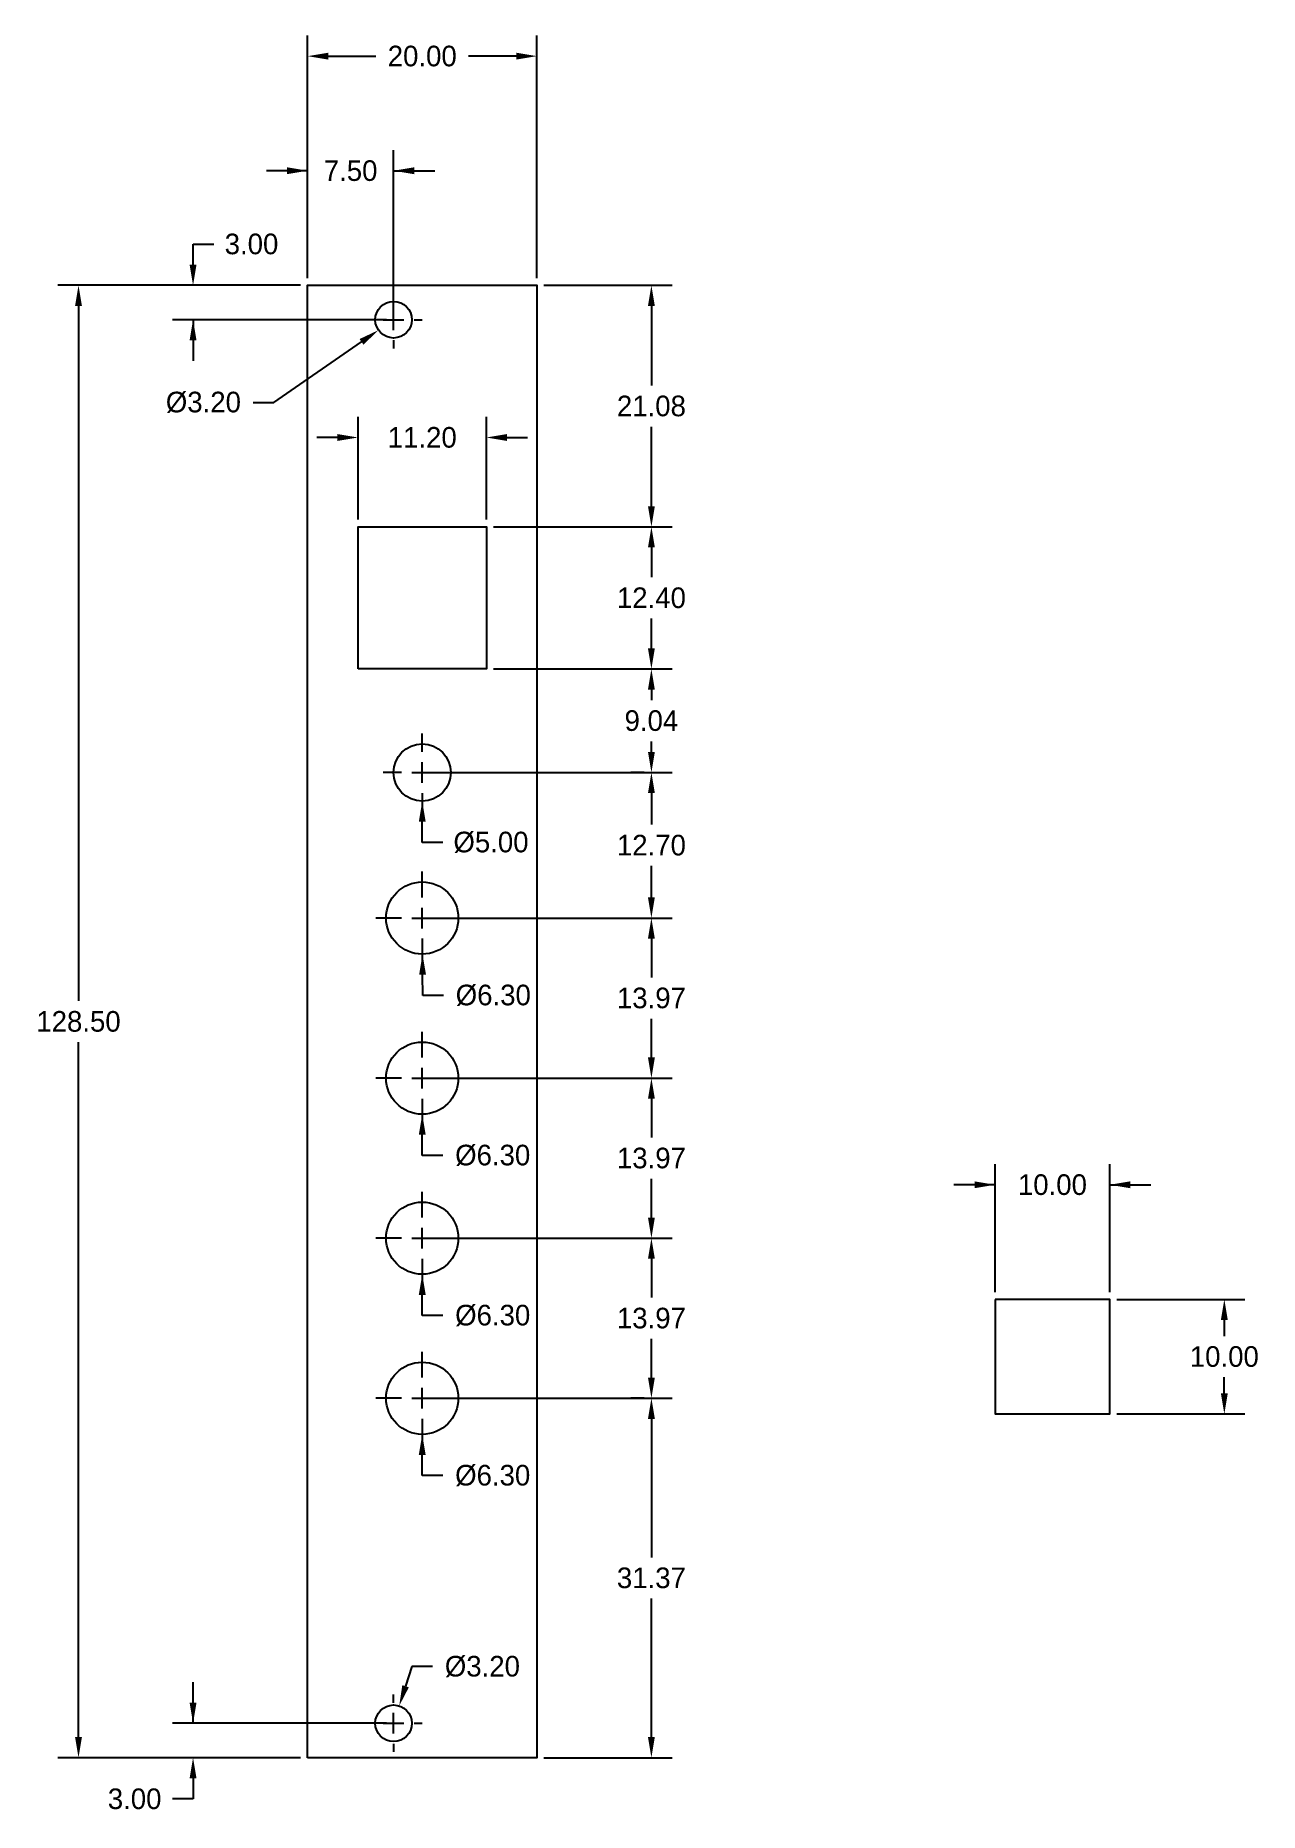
# Model space of a CAD drawing. Header units: millimetres. Extents: x -24 to 83, y -5 to 150.
import ezdxf

# ---------------------------------------------------------------- set-up
doc = ezdxf.new("R2010")
doc.units = ezdxf.units.MM
doc.header["$MEASUREMENT"] = 0
for name, color, linetype in [('Dimensions', 1, 'Continuous'), ('Panel', 7, 'Continuous'), ('ScaleHelp', 3, 'Continuous')]:
    doc.layers.add(name, color=color, linetype=linetype)
doc.dimstyles.get("Standard").update_dxf_attribs({"dimscale": 10, "dimtxt": 0.18, "dimasz": 0.18, "dimexe": 0.18, "dimexo": 0.0625, "dimgap": 0.09, "dimtad": 0, "dimtih": 1, "dimtoh": 1, "dimzin": 0, "dimdsep": 46, "dimtxsty": 'Standard', "dimcen": -0.09, "dimadec": 0, "dimazin": 0, "dimtfac": 1, "dimtdec": 4, "dimtofl": 0, "dimtmove": 0, "dimatfit": 3, "dimfxl": 1, "dimtolj": 1, "dimtzin": 0, "dimarcsym": 0})

# ---------------------------------------------------------------- blocks, each defined once
blk = doc.blocks.new('*D116')
at = {"layer": 'Defpoints', "color": 0}
for p in [(70, 50), (60, 40), (70, 40)]:
    blk.add_point(p, dxfattribs=at)
at = {"layer": 'ScaleHelp', "color": 0, "lineweight": -2}
for p, q in [((60, 40.625), (60, 51.8)), ((70, 40.625), (70, 51.8)), ((60, 50), (56.4, 50)), ((70, 50), (73.6, 50))]:
    blk.add_line(p, q, dxfattribs=at)
at = {"layer": 'ScaleHelp', "color": 0}
for points in [[(58.2, 49.7), (58.2, 50.3), (60, 50)], [(71.8, 50.3), (71.8, 49.7), (70, 50)]]:
    blk.add_solid(points, dxfattribs=at)
at = {"layer": 'ScaleHelp', "color": 0, "insert": (65, 50), "char_height": 1.8, "attachment_point": 5}
blk.add_mtext('\\A1;10.00', dxfattribs=at)
blk = doc.blocks.new('*D117')
at = {"layer": 'Defpoints', "color": 0}
for p in [(70, 40), (70, 30), (80, 30)]:
    blk.add_point(p, dxfattribs=at)
at = {"layer": 'ScaleHelp', "color": 0, "lineweight": -2}
for p, q in [((70.625, 40), (81.8, 40)), ((80, 38.2), (80, 36.8)), ((80, 31.8), (80, 33.2)), ((70.625, 30), (81.8, 30))]:
    blk.add_line(p, q, dxfattribs=at)
at = {"layer": 'ScaleHelp', "color": 0}
for points in [[(80.3, 38.2), (79.7, 38.2), (80, 40)], [(79.7, 31.8), (80.3, 31.8), (80, 30)]]:
    blk.add_solid(points, dxfattribs=at)
at = {"layer": 'ScaleHelp', "color": 0, "insert": (80, 35), "char_height": 1.8, "attachment_point": 5}
blk.add_mtext('\\A1;10.00', dxfattribs=at)
blk = doc.blocks.new('*D141')
at = {"layer": 'Defpoints', "color": 0}
for p in [(0, 138.5), (0, 128.5), (7.5, 125.5)]:
    blk.add_point(p, dxfattribs=at)
at = {"layer": 'Dimensions', "color": 0, "lineweight": -2}
for p, q in [((0, 129.125), (0, 140.3)), ((7.5, 126.125), (7.5, 140.3)), ((0, 138.5), (-3.6, 138.5)), ((7.5, 138.5), (11.1, 138.5))]:
    blk.add_line(p, q, dxfattribs=at)
at = {"layer": 'Dimensions', "color": 0}
for points in [[(-1.8, 138.2), (-1.8, 138.8), (0, 138.5)], [(9.3, 138.8), (9.3, 138.2), (7.5, 138.5)]]:
    blk.add_solid(points, dxfattribs=at)
at = {"layer": 'Dimensions', "color": 0, "insert": (3.75, 138.5), "char_height": 1.8, "attachment_point": 5}
blk.add_mtext('\\A1;7.50', dxfattribs=at)
blk = doc.blocks.new('*D142')
at = {"layer": 'Defpoints', "color": 0}
for p in [(0, 148.5), (0, 138.5), (20, 128.5)]:
    blk.add_point(p, dxfattribs=at)
at = {"layer": 'Dimensions', "color": 0, "lineweight": -2}
for p, q in [((0, 139.125), (0, 150.3)), ((20, 129.125), (20, 150.3)), ((1.8, 148.5), (5.95, 148.5)), ((18.2, 148.5), (14.05, 148.5))]:
    blk.add_line(p, q, dxfattribs=at)
at = {"layer": 'Dimensions', "color": 0}
for points in [[(1.8, 148.8), (1.8, 148.2), (0, 148.5)], [(18.2, 148.2), (18.2, 148.8), (20, 148.5)]]:
    blk.add_solid(points, dxfattribs=at)
at = {"layer": 'Dimensions', "color": 0, "insert": (10, 148.5), "char_height": 1.8, "attachment_point": 5}
blk.add_mtext('\\A1;20.00', dxfattribs=at)
blk = doc.blocks.new('*D143')
at = {"layer": 'Defpoints', "color": 0}
for p in [(-10, 128.5), (0, 128.5), (7.5, 125.5)]:
    blk.add_point(p, dxfattribs=at)
at = {"layer": 'Dimensions', "color": 0, "lineweight": -2}
for p, q in [((-10, 132.1), (-8.2, 132.1)), ((-10, 130.3), (-10, 132.1)), ((-0.625, 128.5), (-11.8, 128.5)), ((6.875, 125.5), (-11.8, 125.5)), ((-10, 125.5), (-10, 121.9))]:
    blk.add_line(p, q, dxfattribs=at)
at = {"layer": 'Dimensions', "color": 0}
for points in [[(-10.3, 130.3), (-9.7, 130.3), (-10, 128.5)], [(-9.7, 123.7), (-10.3, 123.7), (-10, 125.5)]]:
    blk.add_solid(points, dxfattribs=at)
at = {"layer": 'Dimensions', "color": 0, "insert": (-4.9, 132.1), "char_height": 1.8, "attachment_point": 5}
blk.add_mtext('\\A1;3.00', dxfattribs=at)
blk = doc.blocks.new('*D144')
at = {"layer": 'Defpoints', "color": 0}
for p in [(0, 128.5), (-20, 0), (0, 0)]:
    blk.add_point(p, dxfattribs=at)
at = {"layer": 'Dimensions', "color": 0, "lineweight": -2}
for p, q in [((-0.625, 128.5), (-21.8, 128.5)), ((-20, 126.7), (-20, 66.05)), ((-20, 1.8), (-20, 62.45)), ((-0.625, 0), (-21.8, 0))]:
    blk.add_line(p, q, dxfattribs=at)
at = {"layer": 'Dimensions', "color": 0}
for points in [[(-19.7, 126.7), (-20.3, 126.7), (-20, 128.5)], [(-20.3, 1.8), (-19.7, 1.8), (-20, 0)]]:
    blk.add_solid(points, dxfattribs=at)
at = {"layer": 'Dimensions', "color": 0, "insert": (-20, 64.25), "char_height": 1.8, "attachment_point": 5}
blk.add_mtext('\\A1;128.50', dxfattribs=at)
blk = doc.blocks.new('*D145')
at = {"layer": 'Defpoints', "color": 0}
for p in [(7.5, 3), (-10, 0), (0, 0)]:
    blk.add_point(p, dxfattribs=at)
at = {"layer": 'Dimensions', "color": 0, "lineweight": -2}
for p, q in [((-10, 3), (-10, 6.6)), ((6.875, 3), (-11.8, 3)), ((-0.625, 0), (-11.8, 0)), ((-10, -1.8), (-10, -3.6)), ((-10, -3.6), (-11.8, -3.6))]:
    blk.add_line(p, q, dxfattribs=at)
at = {"layer": 'Dimensions', "color": 0}
for points in [[(-10.3, 4.8), (-9.7, 4.8), (-10, 3)], [(-9.7, -1.8), (-10.3, -1.8), (-10, 0)]]:
    blk.add_solid(points, dxfattribs=at)
at = {"layer": 'Dimensions', "color": 0, "insert": (-15.1, -3.6), "char_height": 1.8, "attachment_point": 5}
blk.add_mtext('\\A1;3.00', dxfattribs=at)
blk = doc.blocks.new('*D172')
at = {"layer": 'Defpoints', "color": 0}
for p in [(10, 31.37), (20, 0), (30, 0)]:
    blk.add_point(p, dxfattribs=at)
at = {"layer": 'Dimensions', "color": 0, "lineweight": -2}
for p, q in [((10.625, 31.37), (31.8, 31.37)), ((30, 29.57), (30, 17.485)), ((30, 1.8), (30, 13.885)), ((20.625, 0), (31.8, 0))]:
    blk.add_line(p, q, dxfattribs=at)
at = {"layer": 'Dimensions', "color": 0}
for points in [[(30.3, 29.57), (29.7, 29.57), (30, 31.37)], [(29.7, 1.8), (30.3, 1.8), (30, 0)]]:
    blk.add_solid(points, dxfattribs=at)
at = {"layer": 'Dimensions', "color": 0, "insert": (30, 15.685), "char_height": 1.8, "attachment_point": 5}
blk.add_mtext('\\A1;31.37', dxfattribs=at)
blk = doc.blocks.new('*D173')
at = {"layer": 'Defpoints', "color": 0}
for p in [(10, 45.34), (30, 45.34), (30, 31.37)]:
    blk.add_point(p, dxfattribs=at)
at = {"layer": 'Dimensions', "color": 0, "lineweight": -2}
for p, q in [((10.625, 45.34), (31.8, 45.34)), ((30, 43.54), (30, 40.155)), ((30, 33.17), (30, 36.555)), ((29.375, 31.37), (28.2, 31.37))]:
    blk.add_line(p, q, dxfattribs=at)
at = {"layer": 'Dimensions', "color": 0}
for points in [[(30.3, 43.54), (29.7, 43.54), (30, 45.34)], [(29.7, 33.17), (30.3, 33.17), (30, 31.37)]]:
    blk.add_solid(points, dxfattribs=at)
at = {"layer": 'Dimensions', "color": 0, "insert": (30, 38.355), "char_height": 1.8, "attachment_point": 5}
blk.add_mtext('\\A1;13.97', dxfattribs=at)
blk = doc.blocks.new('*D174')
at = {"layer": 'Defpoints', "color": 0}
for p in [(10, 59.31), (10.625, 45.34), (30, 45.34)]:
    blk.add_point(p, dxfattribs=at)
at = {"layer": 'Dimensions', "color": 0, "lineweight": -2}
for p, q in [((10.625, 59.31), (31.8, 59.31)), ((30, 57.51), (30, 54.125)), ((30, 47.14), (30, 50.525)), ((11.25, 45.34), (31.8, 45.34))]:
    blk.add_line(p, q, dxfattribs=at)
at = {"layer": 'Dimensions', "color": 0}
for points in [[(30.3, 57.51), (29.7, 57.51), (30, 59.31)], [(29.7, 47.14), (30.3, 47.14), (30, 45.34)]]:
    blk.add_solid(points, dxfattribs=at)
at = {"layer": 'Dimensions', "color": 0, "insert": (30, 52.325), "char_height": 1.8, "attachment_point": 5}
blk.add_mtext('\\A1;13.97', dxfattribs=at)
blk = doc.blocks.new('*D175')
at = {"layer": 'Defpoints', "color": 0}
for p in [(10, 73.28), (10, 59.31), (30, 59.31)]:
    blk.add_point(p, dxfattribs=at)
at = {"layer": 'Dimensions', "color": 0, "lineweight": -2}
for p, q in [((10.625, 73.28), (31.8, 73.28)), ((30, 71.48), (30, 68.095)), ((30, 61.11), (30, 64.495)), ((10.625, 59.31), (31.8, 59.31))]:
    blk.add_line(p, q, dxfattribs=at)
at = {"layer": 'Dimensions', "color": 0}
for points in [[(30.3, 71.48), (29.7, 71.48), (30, 73.28)], [(29.7, 61.11), (30.3, 61.11), (30, 59.31)]]:
    blk.add_solid(points, dxfattribs=at)
at = {"layer": 'Dimensions', "color": 0, "insert": (30, 66.295), "char_height": 1.8, "attachment_point": 5}
blk.add_mtext('\\A1;13.97', dxfattribs=at)
blk = doc.blocks.new('*D176')
at = {"layer": 'Defpoints', "color": 0}
for p in [(10, 85.98), (10, 73.28), (30, 73.28)]:
    blk.add_point(p, dxfattribs=at)
at = {"layer": 'Dimensions', "color": 0, "lineweight": -2}
for p, q in [((10.625, 85.98), (31.8, 85.98)), ((30, 84.18), (30, 81.43)), ((30, 75.08), (30, 77.83)), ((10.625, 73.28), (31.8, 73.28))]:
    blk.add_line(p, q, dxfattribs=at)
at = {"layer": 'Dimensions', "color": 0}
for points in [[(30.3, 84.18), (29.7, 84.18), (30, 85.98)], [(29.7, 75.08), (30.3, 75.08), (30, 73.28)]]:
    blk.add_solid(points, dxfattribs=at)
at = {"layer": 'Dimensions', "color": 0, "insert": (30, 79.63), "char_height": 1.8, "attachment_point": 5}
blk.add_mtext('\\A1;12.70', dxfattribs=at)
blk = doc.blocks.new('*D180')
at = {"layer": 'Defpoints', "color": 0}
for p in [(10, 88.48), (10, 83.48)]:
    blk.add_point(p, dxfattribs=at)
at = {"layer": 'Dimensions', "color": 0, "lineweight": -2}
for p, q in [((10, 87.78), (10, 89.38)), ((10, 85.08), (10, 86.88)), ((8.2, 85.98), (6.6, 85.98)), ((9.1, 85.98), (10.9, 85.98)), ((11.8, 85.98), (13.4, 85.98)), ((10, 84.18), (10, 82.58)), ((10, 79.88), (10, 81.68)), ((11.8, 79.88), (10, 79.88))]:
    blk.add_line(p, q, dxfattribs=at)
at = {"layer": 'Dimensions', "color": 0}
blk.add_solid([(10.3, 81.68), (9.7, 81.68), (10, 83.48)], dxfattribs=at)
at = {"layer": 'Dimensions', "color": 0, "insert": (16, 79.88), "char_height": 1.8, "attachment_point": 5}
blk.add_mtext('\\A1;%%c5.00', dxfattribs=at)
blk = doc.blocks.new('*D181')
at = {"layer": 'Defpoints', "color": 0}
for p in [(9.98, 76.43), (10.02, 70.13)]:
    blk.add_point(p, dxfattribs=at)
at = {"layer": 'Dimensions', "color": 0, "lineweight": -2}
for p, q in [((10, 75.08), (10, 77.33)), ((8.2, 73.28), (5.95, 73.28)), ((9.1, 73.28), (10.9, 73.28)), ((10, 72.38), (10, 74.18)), ((11.8, 73.28), (14.05, 73.28)), ((10, 71.48), (10, 69.23)), ((10.05, 66.53), (10.03, 68.33)), ((11.85, 66.53), (10.05, 66.53))]:
    blk.add_line(p, q, dxfattribs=at)
at = {"layer": 'Dimensions', "color": 0}
blk.add_solid([(10.33, 68.33), (9.73, 68.33), (10.02, 70.13)], dxfattribs=at)
at = {"layer": 'Dimensions', "color": 0, "insert": (16.2, 66.53), "char_height": 1.8, "attachment_point": 5}
blk.add_mtext('\\A1;%%c6.30', dxfattribs=at)
blk = doc.blocks.new('*D182')
at = {"layer": 'Defpoints', "color": 0}
for p in [(10, 62.46), (10, 56.16)]:
    blk.add_point(p, dxfattribs=at)
at = {"layer": 'Dimensions', "color": 0, "lineweight": -2}
for p, q in [((10, 61.11), (10, 63.36)), ((8.2, 59.31), (5.95, 59.31)), ((9.1, 59.31), (10.9, 59.31)), ((10, 58.41), (10, 60.21)), ((11.8, 59.31), (14.05, 59.31)), ((10, 57.51), (10, 55.26)), ((10, 52.56), (10, 54.36)), ((11.8, 52.56), (10, 52.56))]:
    blk.add_line(p, q, dxfattribs=at)
at = {"layer": 'Dimensions', "color": 0}
blk.add_solid([(10.3, 54.36), (9.7, 54.36), (10, 56.16)], dxfattribs=at)
at = {"layer": 'Dimensions', "color": 0, "insert": (16.15, 52.56), "char_height": 1.8, "attachment_point": 5}
blk.add_mtext('\\A1;%%c6.30', dxfattribs=at)
blk = doc.blocks.new('*D183')
at = {"layer": 'Defpoints', "color": 0}
for p in [(10, 48.49), (10, 42.19)]:
    blk.add_point(p, dxfattribs=at)
at = {"layer": 'Dimensions', "color": 0, "lineweight": -2}
for p, q in [((10, 47.14), (10, 49.39)), ((8.2, 45.34), (5.95, 45.34)), ((9.1, 45.34), (10.9, 45.34)), ((10, 44.44), (10, 46.24)), ((11.8, 45.34), (14.05, 45.34)), ((10, 43.54), (10, 41.29)), ((10, 38.59), (10, 40.39)), ((11.8, 38.59), (10, 38.59))]:
    blk.add_line(p, q, dxfattribs=at)
at = {"layer": 'Dimensions', "color": 0}
blk.add_solid([(10.3, 40.39), (9.7, 40.39), (10, 42.19)], dxfattribs=at)
at = {"layer": 'Dimensions', "color": 0, "insert": (16.15, 38.59), "char_height": 1.8, "attachment_point": 5}
blk.add_mtext('\\A1;%%c6.30', dxfattribs=at)
blk = doc.blocks.new('*D184')
at = {"layer": 'Defpoints', "color": 0}
for p in [(10, 34.52), (10, 28.22)]:
    blk.add_point(p, dxfattribs=at)
at = {"layer": 'Dimensions', "color": 0, "lineweight": -2}
for p, q in [((10, 33.17), (10, 35.42)), ((8.2, 31.37), (5.95, 31.37)), ((9.1, 31.37), (10.9, 31.37)), ((10, 30.47), (10, 32.27)), ((11.8, 31.37), (14.05, 31.37)), ((10, 29.57), (10, 27.32)), ((10, 24.62), (10, 26.42)), ((11.8, 24.62), (10, 24.62))]:
    blk.add_line(p, q, dxfattribs=at)
at = {"layer": 'Dimensions', "color": 0}
blk.add_solid([(10.3, 26.42), (9.7, 26.42), (10, 28.22)], dxfattribs=at)
at = {"layer": 'Dimensions', "color": 0, "insert": (16.15, 24.62), "char_height": 1.8, "attachment_point": 5}
blk.add_mtext('\\A1;%%c6.30', dxfattribs=at)
blk = doc.blocks.new('*D185')
at = {"layer": 'Defpoints', "color": 0}
for p in [(7.99, 4.52), (7.01, 1.48)]:
    blk.add_point(p, dxfattribs=at)
at = {"layer": 'Dimensions', "color": 0, "lineweight": -2}
for p, q in [((9.1, 7.95), (8.55, 6.23)), ((10.9, 7.95), (9.1, 7.95)), ((7.5, 4.8), (7.5, 5.5)), ((7.5, 2.1), (7.5, 3.9)), ((5.7, 3), (5, 3)), ((6.6, 3), (8.4, 3)), ((9.3, 3), (10, 3)), ((7.5, 1.2), (7.5, 0.5))]:
    blk.add_line(p, q, dxfattribs=at)
at = {"layer": 'Dimensions', "color": 0}
blk.add_solid([(8.26, 6.33), (8.83, 6.14), (7.99, 4.52)], dxfattribs=at)
at = {"layer": 'Dimensions', "color": 0, "insert": (15.25, 7.95), "char_height": 1.8, "attachment_point": 5}
blk.add_mtext('\\A1;%%c3.20', dxfattribs=at)
blk = doc.blocks.new('*D186')
at = {"layer": 'Defpoints', "color": 0}
for p in [(8.82, 126.41), (6.18, 124.59)]:
    blk.add_point(p, dxfattribs=at)
at = {"layer": 'Dimensions', "color": 0, "lineweight": -2}
for p, q in [((7.5, 127.3), (7.5, 128)), ((7.5, 124.6), (7.5, 126.4)), ((5.7, 125.5), (5, 125.5)), ((6.6, 125.5), (8.4, 125.5)), ((9.3, 125.5), (10, 125.5)), ((-2.95, 118.28), (4.7, 123.57)), ((7.5, 123.7), (7.5, 123)), ((-4.75, 118.28), (-2.95, 118.28))]:
    blk.add_line(p, q, dxfattribs=at)
at = {"layer": 'Dimensions', "color": 0}
blk.add_solid([(4.87, 123.32), (4.53, 123.81), (6.18, 124.59)], dxfattribs=at)
at = {"layer": 'Dimensions', "color": 0, "insert": (-9.1, 118.28), "char_height": 1.8, "attachment_point": 5}
blk.add_mtext('\\A1;%%c3.20', dxfattribs=at)
blk = doc.blocks.new('*D194')
at = {"layer": 'Defpoints', "color": 0}
for p in [(4.4, 115.22), (4.4, 107.42), (15.6, 107.42)]:
    blk.add_point(p, dxfattribs=at)
at = {"layer": 'Dimensions', "color": 0, "lineweight": -2}
for p, q in [((4.4, 108.05), (4.4, 117.02)), ((15.6, 108.05), (15.6, 117.02)), ((2.6, 115.22), (0.8, 115.22)), ((17.4, 115.22), (19.2, 115.22))]:
    blk.add_line(p, q, dxfattribs=at)
at = {"layer": 'Dimensions', "color": 0}
for points in [[(2.6, 114.92), (2.6, 115.52), (4.4, 115.22)], [(17.4, 115.52), (17.4, 114.92), (15.6, 115.22)]]:
    blk.add_solid(points, dxfattribs=at)
at = {"layer": 'Dimensions', "color": 0, "insert": (10, 115.22), "char_height": 1.8, "attachment_point": 5}
blk.add_mtext('\\A1;11.20', dxfattribs=at)
blk = doc.blocks.new('*D195')
at = {"layer": 'Defpoints', "color": 0}
for p in [(15.6, 95.02), (30, 95.02), (30, 85.98)]:
    blk.add_point(p, dxfattribs=at)
at = {"layer": 'Dimensions', "color": 0, "lineweight": -2}
for p, q in [((16.225, 95.02), (31.8, 95.02)), ((30, 93.22), (30, 92.3)), ((30, 87.78), (30, 88.7)), ((29.375, 85.98), (28.2, 85.98))]:
    blk.add_line(p, q, dxfattribs=at)
at = {"layer": 'Dimensions', "color": 0}
for points in [[(30.3, 93.22), (29.7, 93.22), (30, 95.02)], [(29.7, 87.78), (30.3, 87.78), (30, 85.98)]]:
    blk.add_solid(points, dxfattribs=at)
at = {"layer": 'Dimensions', "color": 0, "insert": (30, 90.5), "char_height": 1.8, "attachment_point": 5}
blk.add_mtext('\\A1;9.04', dxfattribs=at)
blk = doc.blocks.new('*D196')
at = {"layer": 'Defpoints', "color": 0}
for p in [(15.6, 107.42), (15.6, 95.02), (30, 95.02)]:
    blk.add_point(p, dxfattribs=at)
at = {"layer": 'Dimensions', "color": 0, "lineweight": -2}
for p, q in [((16.225, 107.42), (31.8, 107.42)), ((30, 105.62), (30, 103.02)), ((30, 96.82), (30, 99.42)), ((16.225, 95.02), (31.8, 95.02))]:
    blk.add_line(p, q, dxfattribs=at)
at = {"layer": 'Dimensions', "color": 0}
for points in [[(30.3, 105.62), (29.7, 105.62), (30, 107.42)], [(29.7, 96.82), (30.3, 96.82), (30, 95.02)]]:
    blk.add_solid(points, dxfattribs=at)
at = {"layer": 'Dimensions', "color": 0, "insert": (30, 101.22), "char_height": 1.8, "attachment_point": 5}
blk.add_mtext('\\A1;12.40', dxfattribs=at)
blk = doc.blocks.new('*D197')
at = {"layer": 'Defpoints', "color": 0}
for p in [(20, 128.5), (30, 128.5), (15.6, 107.42)]:
    blk.add_point(p, dxfattribs=at)
at = {"layer": 'Dimensions', "color": 0, "lineweight": -2}
for p, q in [((20.625, 128.5), (31.8, 128.5)), ((30, 126.7), (30, 119.76)), ((30, 109.22), (30, 116.16)), ((16.225, 107.42), (31.8, 107.42))]:
    blk.add_line(p, q, dxfattribs=at)
at = {"layer": 'Dimensions', "color": 0}
for points in [[(30.3, 126.7), (29.7, 126.7), (30, 128.5)], [(29.7, 109.22), (30.3, 109.22), (30, 107.42)]]:
    blk.add_solid(points, dxfattribs=at)
at = {"layer": 'Dimensions', "color": 0, "insert": (30, 117.96), "char_height": 1.8, "attachment_point": 5}
blk.add_mtext('\\A1;21.08', dxfattribs=at)

msp = doc.modelspace()

# ---------------------------------------------------------------- linework, layer by layer
at = {"layer": 'Defpoints'}
msp.add_lwpolyline([(4.4, 95.02), (4.4, 107.42), (15.6, 107.42), (15.6, 95.02)], close=True, dxfattribs=at)
at = {"layer": 'Panel'}
msp.add_lwpolyline([(0, 0), (0, 128.5), (20, 128.5), (20, 0)], close=True, dxfattribs=at)
for centre, radius in [((7.5, 125.5), 1.6), ((10, 85.98), 2.5), ((10, 73.28), 3.15), ((10, 59.31), 3.15), ((10, 45.34), 3.15), ((10, 31.37), 3.15), ((7.5, 3), 1.6)]:
    msp.add_circle(centre, radius, dxfattribs=at)
at = {"layer": 'ScaleHelp'}
msp.add_lwpolyline([(60, 40), (60, 30), (70, 30), (70, 40)], close=True, dxfattribs=at)

# ---------------------------------------------------------------- dimensions: what is measured, and where the dimension line sits
at = {"layer": 'Dimensions'}
for base, p1, p2, picture, middle in [((0, 148.5), (20, 128.5), (0, 138.5), '*D142', (10, 148.5)), ((0, 138.5), (7.5, 125.5), (0, 128.5), '*D141', (3.75, 138.5)), ((4.4, 115.219), (15.6, 107.42), (4.4, 107.42), '*D194', (10, 115.219))]:
    dim = msp.add_linear_dim(base=base, p1=p1, p2=p2, dimstyle='Standard', dxfattribs=at)
    dim.commit()
    dim.dimension.update_dxf_attribs({"geometry": picture, "text_midpoint": middle})
for base, p1, p2, picture, middle in [((-10, 128.5), (7.5, 125.5), (0, 128.5), '*D143', (-4.9, 132.1)), ((-20, 0), (0, 128.5), (0, 0), '*D144', (-20, 64.25)), ((30, 128.5), (15.6, 107.42), (20, 128.5), '*D197', (30, 117.96)), ((30, 95.02), (15.6, 107.42), (15.6, 95.02), '*D196', (30, 101.22)), ((30, 95.02), (30, 85.98), (15.6, 95.02), '*D195', (30, 90.5)), ((30, 73.28), (10, 85.98), (10, 73.28), '*D176', (30, 79.63)), ((30, 59.31), (10, 73.28), (10, 59.31), '*D175', (30, 66.295)), ((30, 45.34), (10, 59.31), (10.625, 45.34), '*D174', (30, 52.325)), ((30, 45.34), (30, 31.37), (10, 45.34), '*D173', (30, 38.355)), ((30, 0), (10, 31.37), (20, 0), '*D172', (30, 15.685)), ((-10, 0), (7.5, 3), (0, 0), '*D145', (-15.1, -3.6))]:
    dim = msp.add_linear_dim(base=base, p1=p1, p2=p2, angle=90, dimstyle='Standard', dxfattribs=at)
    dim.commit()
    dim.dimension.update_dxf_attribs({"geometry": picture, "text_midpoint": middle})
for p1, p2, picture, middle in [((8.816, 126.41), (6.184, 124.59), '*D186', (-9.095, 118.281)), ((10, 88.48), (10, 83.48), '*D180', (16, 79.88)), ((9.978, 76.43), (10.022, 70.13), '*D181', (16.197, 66.53)), ((10, 62.46), (10, 56.16), '*D182', (16.15, 52.56)), ((10, 48.49), (10, 42.19), '*D183', (16.15, 38.59)), ((10, 34.52), (10, 28.22), '*D184', (16.15, 24.62)), ((7.007, 1.478), (7.993, 4.522), '*D185', (15.252, 7.947))]:
    dim = msp.add_diameter_dim_2p(p1=p1, p2=p2, dimstyle='Standard', dxfattribs=at)
    dim.commit()
    dim.dimension.update_dxf_attribs({"geometry": picture, "text_midpoint": middle, "dimtype": 163})
at = {"layer": 'ScaleHelp'}
dim = msp.add_linear_dim(base=(70, 50), p1=(60, 40), p2=(70, 40), dimstyle='Standard', dxfattribs=at)
dim.commit()
dim.dimension.update_dxf_attribs({"geometry": '*D116', "text_midpoint": (65, 50)})
dim = msp.add_linear_dim(base=(80, 30), p1=(70, 40), p2=(70, 30), angle=90, dimstyle='Standard', dxfattribs=at)
dim.commit()
dim.dimension.update_dxf_attribs({"geometry": '*D117', "text_midpoint": (80, 35)})

doc.saveas('drawing.dxf')
